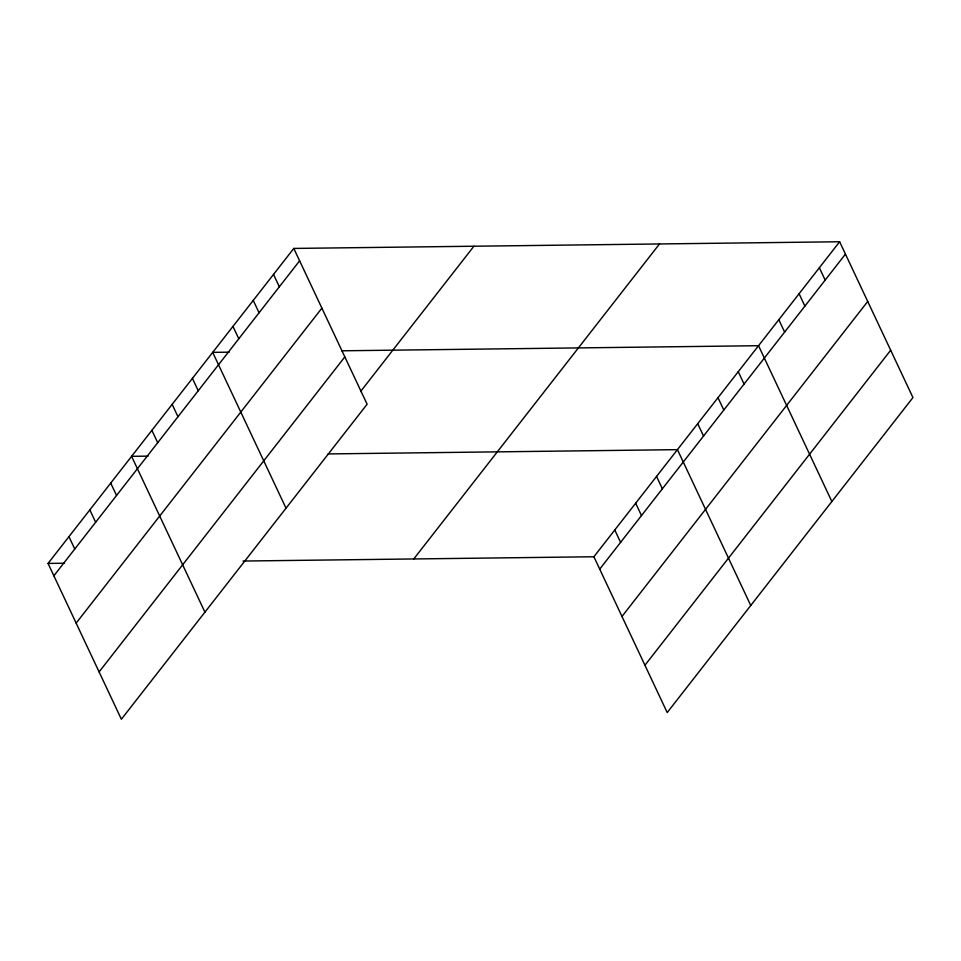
<?xml version="1.0" encoding="UTF-8"?>
<svg xmlns="http://www.w3.org/2000/svg" width="961" height="961" viewBox="0 0 961 961"><rect width="100%" height="100%" fill="white"/><g stroke="black" fill="none" stroke-linecap="round" stroke-linejoin="round"><path stroke-width="1.44" d="M293.79 248.431L367.114 404.245L121.374 719.248L48.05 563.434L293.79 248.431L839.626 241.752L912.95 397.566L667.21 712.569L593.886 556.755L839.626 241.752M53.876 575.807L299.616 260.803M76.147 623.136L321.887 308.133M99.103 671.907L344.831 356.903M360.567 391.523L473.917 246.22M413.759 558.954L659.498 243.95M599.712 569.128L845.452 254.124M621.983 616.469L867.723 301.466M644.939 665.24L890.679 350.236M229.211 352.17L212.693 352.375L286.018 508.201M341.78 350.801L758.529 345.708L831.854 501.522M148.114 456.127L131.597 456.331L204.921 612.145M328.061 453.928L677.445 449.652L750.757 605.478M48.05 563.434L64.567 563.23M243.025 561.044L593.886 556.755M819.349 267.735L825.175 280.107M799.084 293.73L804.898 306.103M778.806 319.713L784.632 332.086M738.264 371.691L744.078 384.064M717.987 397.674L723.813 410.047M697.71 423.669L703.536 436.042M656.555 476.428L662.369 488.801M635.665 503.204L641.492 515.577M614.776 529.979L620.602 542.352M273.513 274.414L279.339 286.786M253.236 300.397L259.062 312.769M232.97 326.392L238.784 338.765M192.416 378.37L198.242 390.743M172.151 404.353L177.965 416.726M151.874 430.336L157.7 442.709M110.719 483.107L116.533 495.48M89.829 509.883L95.644 522.255M68.94 536.658L74.766 549.031"/></g></svg>
